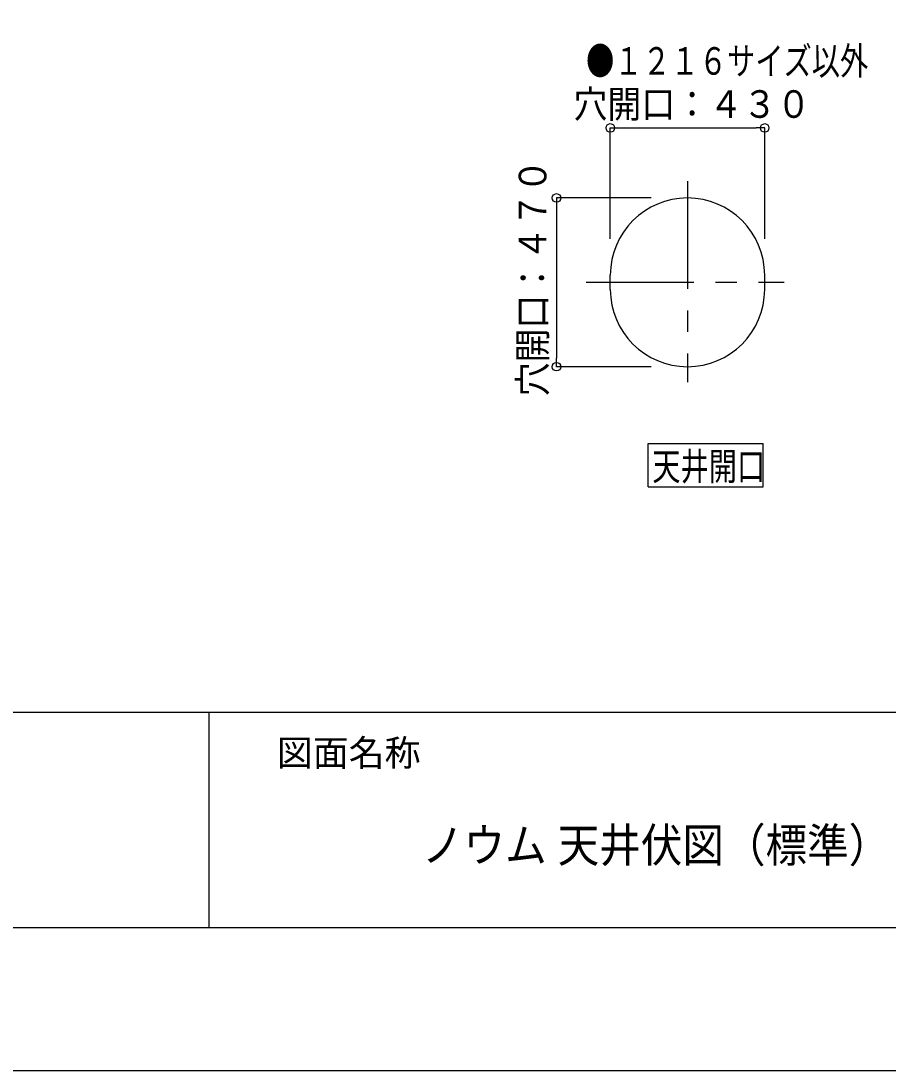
# Model space of a CAD drawing. Units: millimetres on the paper. Extents: x -305 to 305, y -152 to 152.
# Drawn here: x -214.1 to -153.7, y -148.5 to -75.4 of the extents above; entities that cross this region are included whole.
import ezdxf
from ezdxf.enums import TextEntityAlignment as Align

# ---------------------------------------------------------------- set-up
doc = ezdxf.new("R2010")
doc.units = ezdxf.units.MM
doc.linetypes.add('USER1', pattern=[12, 7.5, -1.5, 1.5, -1.5])
for name, color, linetype, lineweight in [('0-0_VIEW0004', 7, 'Continuous', 25), ('0-1_1図面枠', 7, 'Continuous', 15), ('0-2_0', 7, 'Continuous', 25), ('0-3_図面枠', 3, 'Continuous', 25), ('0-4_DEFPOINTS', 7, 'Continuous', 25)]:
    doc.layers.add(name, color=color, linetype=linetype, lineweight=lineweight)
doc.styles.add('ＭＳ ゴシック', font='')
doc.styles.add('ＭＳ Ｐゴシック', font='')
doc.styles.get('ＭＳ ゴシック').set_extended_font_data('MS Gothic')
doc.styles.get('ＭＳ Ｐゴシック').set_extended_font_data('MS PGothic')

# ---------------------------------------------------------------- blocks, each defined once
blk = doc.blocks.new('_ORIGIN')
at = {"layer": '0-2_0'}
blk.add_line((0, 0), (-1, 0), dxfattribs=at)
blk.add_circle((0, 0), 0.5, dxfattribs=at)

msp = doc.modelspace()

# ---------------------------------------------------------------- linework, layer by layer
at = {"layer": '0-0_VIEW0004'}
for p, q in [((-173.047, -90.533), (-173.047, -82.823)), ((-172.447, -82.823), (-162.897, -82.823)), ((-162.297, -90.533), (-162.297, -82.823)), ((-170.212, -87.698), (-176.795, -87.698)), ((-176.795, -88.298), (-176.795, -98.848)), ((-170.212, -99.448), (-176.795, -99.448)), ((-170.41, -107.804), (-170.41, -104.804)), ((-170.41, -104.804), (-162.41, -104.804)), ((-162.41, -107.804), (-162.41, -104.804)), ((-170.41, -107.804), (-162.41, -107.804))]:
    msp.add_line(p, q, dxfattribs=at)
at = {"layer": '0-0_VIEW0004', "linetype": 'USER1'}
for p, q in [((-167.672, -86.526), (-167.672, -100.523)), ((-174.729, -93.573), (-160.932, -93.573))]:
    msp.add_line(p, q, dxfattribs=at)
at = {"layer": '0-0_VIEW0004', "color": 6}
for p, q in [((-173.047, -94.073), (-173.047, -93.073)), ((-162.297, -94.073), (-162.297, -93.073))]:
    msp.add_line(p, q, dxfattribs=at)
for centre, start, end in [((-167.672, -93.073), 0, 180), ((-167.672, -94.073), 180, 0)]:
    msp.add_arc(centre, 5.375, start, end, dxfattribs=at)
at = {"layer": '0-2_0'}
msp.add_line((-201.017, -123.498), (-201.017, -138.498), dxfattribs=at)
msp.add_line((-201.017, -123.498), (-201.017, -138.498), dxfattribs=at)
at = {"layer": '0-3_図面枠'}
msp.add_line((-291.017, -123.498), (108.983, -123.498), dxfattribs=at)
msp.add_lwpolyline([(-291.017, -138.498), (108.983, -138.498), (108.983, 138.502), (-291.017, 138.502)], close=True, dxfattribs=at)
at = {"layer": '0-4_DEFPOINTS'}
msp.add_line((118.983, -148.498), (-301.017, -148.498), dxfattribs=at)

# ---------------------------------------------------------------- block references
at = {"layer": '0-0_VIEW0004', "xscale": 0.6, "yscale": 0.6}
for p, rotation in [((-173.047, -82.823), 180), ((-176.795, -87.698), 90), ((-176.795, -99.448), 270)]:
    msp.add_blockref('_ORIGIN', p, dxfattribs=dict(at, rotation=rotation))
msp.add_blockref('_ORIGIN', (-162.297, -82.823), dxfattribs=at)

# ---------------------------------------------------------------- texts
at = {"layer": '0-0_VIEW0004', "style": 'ＭＳ ゴシック'}
for s, width, p in [('●１２１６サイズ以外', 0.75, (-174.738, -79.691)), ('穴開口：４３０', 0.9, (-175.607, -82.694)), ('天井開口', 0.75, (-170.125, -107.924))]:
    msp.add_text(s, height=1.921, dxfattribs=dict(at, width=width)).set_placement(p, align=Align.BOTTOM_LEFT)
at = {"layer": '0-0_VIEW0004', "style": 'ＭＳ ゴシック', "width": 0.9}
msp.add_text('穴開口：４７０', height=1.921, rotation=90, dxfattribs=at).set_placement((-176.925, -101.509), align=Align.BOTTOM_LEFT)
at = {"layer": '0-1_1図面枠', "style": 'ＭＳ Ｐゴシック'}
msp.add_text('図面名称', height=1.833, dxfattribs=at).set_placement((-196.268, -127.809), align=Align.BOTTOM_LEFT)
at = {"layer": '0-1_1図面枠', "style": 'ＭＳ Ｐゴシック', "width": 0.9}
msp.add_text('ノウム 天井伏図（標準）', height=2.358, dxfattribs=at).set_placement((-186.165, -134.654), align=Align.BOTTOM_LEFT)

doc.saveas('drawing.dxf')
